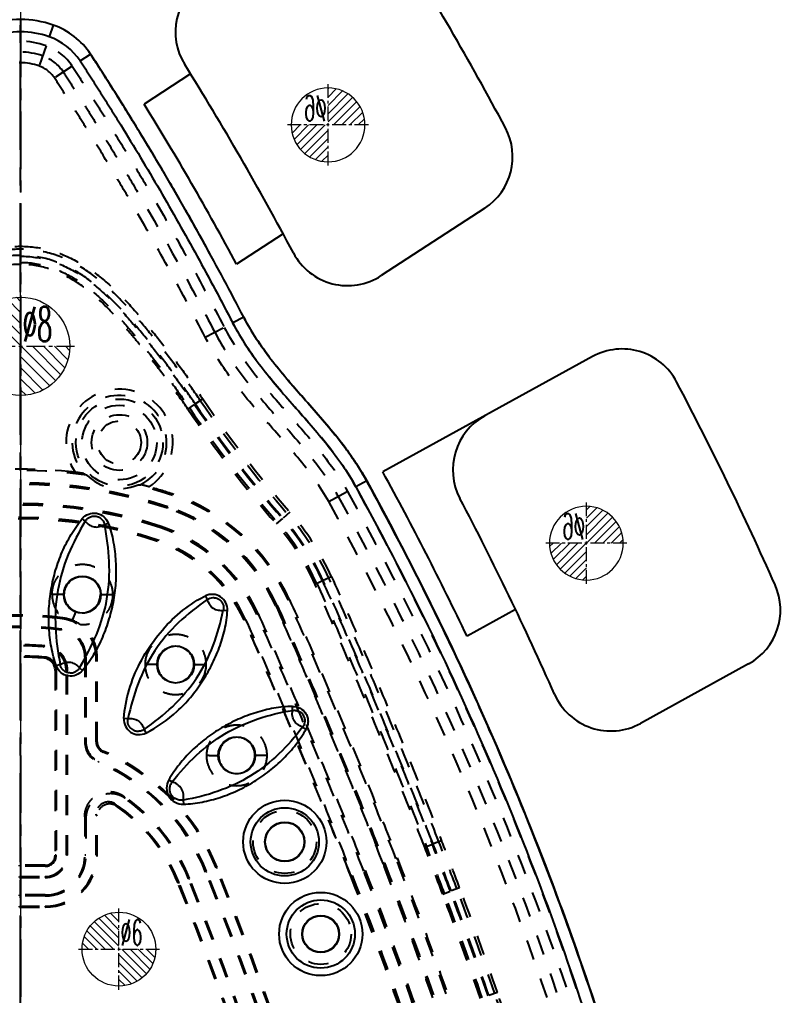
# Model space of a CAD drawing. Header units: millimetres. Extents: x 629 to 2024, y -4394 to 1386.
# Drawn here: x 1209.7 to 1271.6, y -380 to -300.7 of the extents above; entities that cross this region are included whole.
import ezdxf

# ---------------------------------------------------------------- set-up
doc = ezdxf.new("R2010")
doc.units = ezdxf.units.MM
doc.header["$LTSCALE"] = 16.335
doc.linetypes.add('CENTER', pattern=[0.6, 0.375, -0.075, 0.075, -0.075])
doc.linetypes.add('HIDDEN', pattern=[0.2, 0.1, -0.1])
doc.layers.get('0').update_dxf_attribs({"linetype": 'CONTINUOUS'})
doc.layers.add('DEFAULT_2', color=8, linetype='HIDDEN')
doc.layers.add('epin', color=13, linetype='CONTINUOUS', lineweight=9)
doc.layers.add('moldbase', color=7, linetype='CONTINUOUS', lineweight=20)
doc.styles.add('TXT05', font='txt.shx', dxfattribs={"width": 0.5, "bigfont": 'gbcbig.shx'})

# ---------------------------------------------------------------- blocks, each defined once
blk = doc.blocks.new('epin_ejp_6')
at = {"layer": 'epin'}
h = blk.add_hatch(dxfattribs=at)
h.set_pattern_fill('_ANSI31', color=123, scale=0.15, angle=90, style=0)
h.set_pattern_definition([(135, (735.3002, 266.8078), (-0.3367596, -0.3367596), [])])
h.paths.add_polyline_path([(0, 3, 0.414214), (-3, 0), (0, 0)])
h.paths.add_polyline_path([(3, 0), (0, 0), (0, -3, 0.414214)])
at = {"layer": 'epin', "color": 1, "linetype": 'CENTER', "ltscale": 0.186593}
for p, q in [((0, -3.3), (0, 3.3)), ((-3.3, 0), (3.3, 0))]:
    blk.add_line(p, q, dxfattribs=at)
at = {"layer": 'epin'}
blk.add_circle((0, 0), 3, dxfattribs=at)
at = {"layer": 'epin', "color": 6, "style": 'TXT05', "width": 0.5}
blk.add_text('%%c6', height=2.1, dxfattribs=at).set_placement((0.12, 0.3))
blk = doc.blocks.new('epin_ejp_8')
at = {"layer": 'epin'}
h = blk.add_hatch(dxfattribs=at)
h.set_pattern_fill('_ANSI31', color=123, scale=0.2, angle=90, style=0)
h.set_pattern_definition([(135, (-705.7219, 490.0809), (-0.4490128, -0.4490128), [])])
h.paths.add_polyline_path([(0, 4, 0.414214), (-4, 0), (0, 0)])
h.paths.add_polyline_path([(4, 0), (0, 0), (0, -4, 0.414214)])
at = {"layer": 'epin', "color": 1, "linetype": 'CENTER', "ltscale": 0.248791}
for p, q in [((0, -4.4), (0, 4.4)), ((-4.4, 0), (4.4, 0))]:
    blk.add_line(p, q, dxfattribs=at)
at = {"layer": 'epin'}
blk.add_circle((0, 0), 4, dxfattribs=at)
at = {"layer": 'epin', "color": 6, "style": 'TXT05', "width": 0.5}
blk.add_text('%%c8', height=2.8, dxfattribs=at).set_placement((0.16, 0.4))
blk = doc.blocks.new('2')
at = {"layer": 'epin', "xscale": -1}
for p in [(1234.806, -309.225), (1255.806, -343.225)]:
    blk.add_blockref('epin_ejp_6', p, dxfattribs=at)
at = {"layer": 'epin'}
for name, p in [('epin_ejp_8', (1209.806, -327.225)), ('epin_ejp_6', (1217.806, -376.225))]:
    blk.add_blockref(name, p, dxfattribs=at)

msp = doc.modelspace()

# ---------------------------------------------------------------- linework, layer by layer
at = {"color": 1, "linetype": 'CENTER', "ltscale": 1.181757}
msp.add_line((1209.806, -589.225), (1209.806, -269.225), dxfattribs=at)
at = {"color": 1, "linetype": 'CENTER', "ltscale": 0.762963}
msp.add_line((1209.806, -300.66), (1209.806, -527.79), dxfattribs=at)
at = {"color": 7, "linetype": 'Continuous'}
for p, q in [((1212.467, -301.113), (1212.135, -302.061)), ((1214.656, -304.021), (1215.493, -303.464)), ((1223.363, -316.392), (1223.272, -316.233)), ((1227.952, -324.865), (1227.059, -325.327)), ((1237.946, -338.159), (1237.065, -338.642)), ((1238.05, -338.349), (1237.946, -338.159)), ((1216.632, -341.717), (1216.938, -341.604)), ((1213.361, -347.405), (1213.324, -347.405)), ((1216.302, -347.405), (1216.339, -347.405)), ((1226.293, -348.68), (1226.621, -348.698)), ((1213.031, -353.094), (1212.725, -353.207)), ((1214.592, -353.367), (1214.842, -353.577)), ((1220.943, -353.087), (1220.909, -353.087)), ((1223.89, -353.087), (1223.924, -353.087)), ((1231.916, -356.826), (1231.913, -356.493)), ((1218.54, -357.494), (1218.211, -357.477)), ((1219.852, -358.367), (1219.995, -358.663)), ((1232.729, -358.175), (1233.022, -358.333)), ((1225.908, -360.477), (1225.878, -360.477)), ((1228.864, -360.477), (1228.893, -360.477)), ((1221.854, -362.462), (1222.146, -362.628)), ((1223.039, -364.107), (1223.049, -364.443))]:
    msp.add_line(p, q, dxfattribs=at)
for p, q in [((1223.633, -305.088), (1219.862, -307.546)), ((1247.543, -315.999), (1239.132, -321.48)), ((1231.158, -318.088), (1227.375, -320.554)), ((1256.306, -328.059), (1239.261, -337.436)), ((1250.053, -348.619), (1246.103, -350.792)), ((1268.995, -353.036), (1260.201, -357.874))]:
    msp.add_line(p, q)
for centre, radius in [((1214.831, -347.405), 1.508), ((1222.416, -353.087), 1.508), ((1227.386, -360.477), 1.508), ((1231.287, -367.507), 3.383), ((1231.287, -367.507), 2.773), ((1231.287, -367.507), 1.608), ((1231.287, -367.507), 1.581), ((1234.213, -374.996), 3.383), ((1234.213, -374.996), 2.773), ((1234.213, -374.996), 1.508), ((1234.213, -374.996), 1.482)]:
    msp.add_circle(centre, radius, dxfattribs=at)
for centre, radius, start, end in [((1009.37, -437.789), 272.028, 28.15002, 32.01832), ((1227.398, -301.674), 5, 123.09122, 211.97657), ((1009.37, -437.789), 252.028, 27.95727, 31.97657), ((1009.37, -437.789), 247.528, 28.26982, 31.74747), ((1244.813, -311.81), 5, 303.09122, 28.15002), ((1236.402, -317.291), 5, 207.95727, 303.09122), ((1258.716, -332.44), 5, 27.77039, 118.81505), ((1016.058, -460.219), 279.245, 24.0042, 27.77039), ((1249.953, -337.261), 5, 118.81505, 207.73085), ((1016.058, -460.219), 254.745, 25.43939, 28.81505), ((1016.058, -460.219), 259.245, 23.82169, 27.73085), ((1266.585, -348.655), 5, 298.81505, 24.0042), ((1257.791, -353.493), 5, 203.82169, 298.81505)]:
    msp.add_arc(centre, radius, start, end)
for centre, radius, start, end in [((1209.806, -308.7), 8.04, 70.67469, 109.32531), ((1210.472, -306.803), 6.03, 33.61982, 70.67469), ((1209.806, -308.7), 7.035, 70.67469, 109.32531), ((1210.472, -306.803), 5.025, 33.61982, 70.67469), ((1171.898, -332.437), 52.344, 33.15708, 33.60726), ((990.412, -449.488), 268.302, 31.55428, 31.80085), ((992.218, -448.388), 266.187, 31.55607, 31.8046), ((1005.276, -440.407), 250.883, 30.47214, 31.56348), ((1005.543, -440.248), 250.572, 30.47178, 31.56448), ((1007.379, -439.162), 248.439, 30.47158, 31.27897), ((1015.822, -434.176), 238.634, 29.61985, 30.46787), ((1015.7, -434.25), 238.777, 29.61453, 30.46727), ((1015.761, -434.208), 238.703, 29.61297, 30.46598), ((1016.57, -433.748), 237.772, 28.92449, 29.61286), ((1015.75, -434.213), 238.714, 28.92705, 29.61269), ((1015.901, -434.13), 238.543, 28.9286, 29.5755), ((1006.851, -439.113), 248.874, 27.32651, 28.92489), ((1002.526, -441.426), 253.778, 27.34207, 28.90822), ((1006.755, -439.166), 248.983, 27.32712, 28.92344), ((1009.325, -463.583), 260.766, 24.93142, 28.70222), ((1014.68, -461.046), 254.84, 23.76254, 24.92152), ((1018.016, -459.583), 251.198, 21.04116, 23.76382), ((1022.866, -457.729), 246.005, 17.16485, 21.0437)]:
    msp.add_arc(centre, radius, start, end, dxfattribs=at)
for points in [[(1215.493, -303.464), (1215.569, -303.579), (1215.644, -303.693), (1215.719, -303.808)], [(1227.952, -324.865), (1228.568, -326.054), (1230.084, -328.306), (1232.794, -331.42), (1235.584, -334.558), (1237.253, -336.894), (1237.946, -338.159)], [(1237.946, -338.159), (1242.06, -345.66), (1249.564, -361.066), (1255.463, -377.16), (1257.98, -385.339)]]:
    msp.add_open_spline(points, degree=3, dxfattribs=at)
for points, knots in [([(1218.437, -308.101), (1217.708, -306.924), (1216.739, -305.389), (1215.721, -303.807), (1215.493, -303.464)], [0, 0, 0, 0, 0.780241, 1, 1, 1, 1]), ([(1219.708, -310.171), (1219.409, -309.68), (1218.571, -308.31), (1217.447, -306.51), (1216.413, -304.884), (1215.929, -304.129), (1215.719, -303.808)], [0, 0, 0, 0, 0.229522, 0.641864, 0.848034, 1, 1, 1, 1]), ([(1214.656, -304.021), (1214.94, -304.448), (1215.494, -305.312), (1216.321, -306.612), (1217.141, -307.917), (1218.225, -309.664), (1219.561, -311.859), (1221.654, -315.398), (1224.184, -319.871), (1226.114, -323.501), (1227.059, -325.327)], [0, 0, 0, 0, 0.062347, 0.124872, 0.187394, 0.249907, 0.37493, 0.499944, 0.749959, 1, 1, 1, 1]), ([(1227.059, -325.327), (1227.707, -326.578), (1229.286, -328.921), (1232.039, -332.083), (1234.796, -335.185), (1236.406, -337.441), (1237.065, -338.642)], [0, 0, 0, 0, 0.253413, 0.504665, 0.753653, 1, 1, 1, 1]), ([(1237.931, -338.13), (1237.24, -336.877), (1235.58, -334.55), (1233.34, -332.034), (1232.051, -330.564), (1231.681, -330.131)], [0, 0, 0, 0, 0.412557, 0.828298, 1, 1, 1, 1]), ([(1237.065, -338.642), (1241.162, -346.113), (1248.637, -361.46), (1254.513, -377.492), (1257.019, -385.634)], [0, 0, 0, 0, 0.500022, 1, 1, 1, 1]), ([(1214.82, -341.233), (1214.959, -341.069), (1215.326, -340.808), (1216, -340.731), (1216.606, -341.032), (1216.865, -341.402), (1216.938, -341.604)], [0, 0, 0, 0, 0.250048, 0.500065, 0.750036, 1, 1, 1, 1]), ([(1215.071, -341.443), (1215.114, -341.369), (1215.223, -341.233), (1215.407, -341.117), (1215.565, -341.052), (1215.67, -341.026), (1215.756, -341.018), (1215.82, -341.019), (1215.884, -341.024), (1215.927, -341.024), (1215.948, -341.028)], [0, 0, 0, 0, 0.249503, 0.49924, 0.624503, 0.749991, 0.812551, 0.874937, 0.937505, 1, 1, 1, 1]), ([(1215.948, -341.028), (1215.969, -341.032), (1216.009, -341.047), (1216.071, -341.063), (1216.132, -341.084), (1216.21, -341.121), (1216.3, -341.181), (1216.427, -341.296), (1216.56, -341.467), (1216.616, -341.633), (1216.632, -341.717)], [0, 0, 0, 0, 0.062494, 0.125062, 0.187456, 0.250013, 0.375493, 0.500758, 0.750492, 1, 1, 1, 1]), ([(1212.725, -353.207), (1212.55, -352.711), (1212.281, -351.687), (1212.089, -350.115), (1212.089, -348.531), (1212.274, -346.958), (1212.634, -345.417), (1213.165, -343.924), (1213.892, -342.515), (1214.495, -341.647), (1214.82, -341.233)], [0, 0, 0, 0, 0.124935, 0.25003, 0.374997, 0.499947, 0.624973, 0.749979, 0.874998, 1, 1, 1, 1]), ([(1215.071, -341.443), (1214.558, -342.314), (1213.597, -344.103), (1212.719, -347.035), (1212.548, -350.091), (1212.842, -352.101), (1213.031, -353.094)], [0, 0, 0, 0, 0.249939, 0.499998, 0.750055, 1, 1, 1, 1]), ([(1214.592, -353.367), (1215.107, -352.497), (1216.067, -350.707), (1216.944, -347.775), (1217.115, -344.719), (1216.821, -342.71), (1216.632, -341.717)], [0, 0, 0, 0, 0.249942, 0.5, 0.750057, 1, 1, 1, 1]), ([(1214.82, -341.233), (1214.842, -341.251), (1214.926, -341.32), (1215.009, -341.391), (1215.071, -341.443)], [0, 0, 0, 0, 0.254328, 1, 1, 1, 1]), ([(1216.938, -341.604), (1217.12, -342.098), (1217.321, -342.867), (1217.477, -343.91), (1217.572, -344.96), (1217.573, -346.28), (1217.391, -347.853), (1217.028, -349.395), (1216.578, -350.636), (1216.132, -351.592), (1215.631, -352.519), (1215.181, -353.175), (1214.842, -353.577)], [0, 0, 0, 0, 0.124892, 0.187534, 0.250099, 0.375016, 0.499998, 0.624978, 0.749896, 0.812463, 0.875108, 1, 1, 1, 1]), ([(1215.071, -341.443), (1215.164, -341.551), (1215.323, -341.703), (1215.579, -341.844), (1215.864, -341.927), (1216.239, -341.907), (1216.508, -341.787), (1216.632, -341.717)], [0, 0, 0, 0, 0.246065, 0.372484, 0.500618, 0.75394, 1, 1, 1, 1]), ([(1213.361, -347.406), (1213.361, -347.214), (1213.436, -346.825), (1213.765, -346.335), (1214.253, -346.002), (1214.833, -345.886), (1215.413, -346.001), (1215.902, -346.332), (1216.228, -346.824), (1216.302, -347.213), (1216.302, -347.405)], [0, 0, 0, 0, 0.12498, 0.249997, 0.374939, 0.499935, 0.62492, 0.749903, 0.874916, 1, 1, 1, 1]), ([(1214.294, -348.785), (1214.157, -348.732), (1213.898, -348.581), (1213.596, -348.252), (1213.404, -347.848), (1213.36, -347.552), (1213.361, -347.405)], [0, 0, 0, 0, 0.249965, 0.499982, 0.750022, 1, 1, 1, 1]), ([(1214.294, -348.785), (1214.514, -348.872), (1215.005, -348.937), (1215.694, -348.674), (1216.184, -348.123), (1216.302, -347.642), (1216.302, -347.405)], [0, 0, 0, 0, 0.249933, 0.499773, 0.749818, 1, 1, 1, 1]), ([(1226.621, -348.698), (1226.632, -348.484), (1226.543, -348.046), (1226.11, -347.532), (1225.469, -347.331), (1225.03, -347.418), (1224.838, -347.511)], [0, 0, 0, 0, 0.250143, 0.500064, 0.749952, 1, 1, 1, 1]), ([(1224.981, -347.807), (1224.17, -348.384), (1222.587, -349.607), (1220.63, -351.899), (1219.273, -354.591), (1218.755, -356.522), (1218.54, -357.494)], [0, 0, 0, 0, 0.249938, 0.499998, 0.750056, 1, 1, 1, 1]), ([(1222.363, -349.228), (1222.92, -348.72), (1223.725, -348.099), (1224.611, -347.621), (1224.838, -347.511)], [0, 0, 0, 0, 0.749718, 1, 1, 1, 1]), ([(1224.838, -347.511), (1224.85, -347.536), (1224.898, -347.635), (1224.946, -347.733), (1224.981, -347.807)], [0, 0, 0, 0, 0.2544, 1, 1, 1, 1]), ([(1224.981, -347.807), (1225.05, -347.759), (1225.204, -347.68), (1225.416, -347.647), (1225.586, -347.653), (1225.691, -347.672), (1225.772, -347.698), (1225.829, -347.726), (1225.885, -347.757), (1225.924, -347.774), (1225.942, -347.784)], [0, 0, 0, 0, 0.249551, 0.499175, 0.624503, 0.750033, 0.812573, 0.87497, 0.937517, 1, 1, 1, 1]), ([(1224.981, -347.807), (1225.022, -347.943), (1225.107, -348.144), (1225.283, -348.375), (1225.51, -348.564), (1225.859, -348.697), (1226.152, -348.695), (1226.293, -348.68)], [0, 0, 0, 0, 0.245992, 0.372431, 0.500614, 0.754014, 1, 1, 1, 1]), ([(1225.942, -347.784), (1225.961, -347.794), (1225.994, -347.822), (1226.057, -347.879), (1226.134, -347.954), (1226.201, -348.063), (1226.254, -348.179), (1226.298, -348.299), (1226.317, -348.426), (1226.313, -348.554), (1226.301, -348.639), (1226.293, -348.68)], [0, 0, 0, 0, 0.062547, 0.125118, 0.250048, 0.375001, 0.499996, 0.625204, 0.749867, 0.875104, 1, 1, 1, 1]), ([(1219.852, -358.367), (1220.664, -357.791), (1222.245, -356.567), (1224.203, -354.275), (1225.56, -351.584), (1226.078, -349.652), (1226.293, -348.68)], [0, 0, 0, 0, 0.24994, 0.499998, 0.750058, 1, 1, 1, 1]), ([(1219.995, -358.663), (1220.917, -358.19), (1222.211, -357.282), (1223.647, -355.779), (1224.578, -354.524), (1225.358, -353.173), (1225.989, -351.744), (1226.444, -350.25), (1226.598, -349.216), (1226.621, -348.698)], [0, 0, 0, 0, 0.249618, 0.374694, 0.499739, 0.624811, 0.749834, 0.87501, 1, 1, 1, 1]), ([(1218.211, -357.477), (1218.253, -356.692), (1218.565, -355.133), (1219.452, -352.935), (1220.731, -350.94), (1221.778, -349.753), (1222.363, -349.228)], [0, 0, 0, 0, 0.249972, 0.500016, 0.750018, 1, 1, 1, 1]), ([(1223.89, -353.087), (1223.891, -352.895), (1223.818, -352.507), (1223.492, -352.014), (1223.001, -351.684), (1222.421, -351.571), (1221.842, -351.688), (1221.433, -351.964), (1221.187, -352.263), (1221.004, -352.603), (1220.944, -352.895), (1220.943, -353.087)], [0, 0, 0, 0, 0.12492, 0.249817, 0.3747, 0.499638, 0.624554, 0.749488, 0.812231, 0.875017, 1, 1, 1, 1]), ([(1213.031, -353.094), (1213.166, -353.018), (1213.437, -352.901), (1213.873, -352.881), (1214.276, -353.048), (1214.491, -353.25), (1214.592, -353.367)], [0, 0, 0, 0, 0.267416, 0.499999, 0.732584, 1, 1, 1, 1]), ([(1214.842, -353.577), (1214.702, -353.741), (1214.337, -354.004), (1213.663, -354.078), (1213.057, -353.78), (1212.8, -353.409), (1212.725, -353.207)], [0, 0, 0, 0, 0.250085, 0.500065, 0.75001, 1, 1, 1, 1]), ([(1214.592, -353.367), (1214.575, -353.406), (1214.529, -353.48), (1214.406, -353.601), (1214.256, -353.688), (1214.105, -353.766), (1213.978, -353.806), (1213.871, -353.784), (1213.787, -353.773), (1213.722, -353.768), (1213.66, -353.75), (1213.598, -353.733), (1213.535, -353.719), (1213.474, -353.696), (1213.42, -353.661), (1213.368, -353.623), (1213.314, -353.588), (1213.262, -353.549), (1213.222, -353.498), (1213.184, -353.446), (1213.147, -353.393), (1213.108, -353.317), (1213.067, -353.218), (1213.042, -353.135), (1213.031, -353.094)], [0, 0, 0, 0, 0.062362, 0.124873, 0.249814, 0.312325, 0.374599, 0.437056, 0.468335, 0.499624, 0.530886, 0.562172, 0.593458, 0.62471, 0.656006, 0.687264, 0.718612, 0.749885, 0.781096, 0.812493, 0.843722, 0.874948, 0.93749, 1, 1, 1, 1]), ([(1220.943, -353.087), (1220.941, -353.279), (1221.015, -353.668), (1221.34, -354.16), (1221.831, -354.49), (1222.411, -354.604), (1222.99, -354.486), (1223.4, -354.211), (1223.645, -353.912), (1223.829, -353.571), (1223.889, -353.279), (1223.89, -353.087)], [0, 0, 0, 0, 0.124918, 0.249815, 0.374698, 0.499637, 0.624553, 0.749488, 0.81223, 0.875017, 1, 1, 1, 1]), ([(1231.913, -356.493), (1231.407, -356.494), (1230.645, -356.577), (1229.654, -356.793), (1228.677, -357.066), (1227.489, -357.515), (1226.138, -358.218), (1224.874, -359.069), (1223.715, -360.059), (1222.693, -361.191), (1222.116, -362.028), (1221.854, -362.462)], [0, 0, 0, 0, 0.124888, 0.187536, 0.250094, 0.375001, 0.499959, 0.625002, 0.749994, 0.87502, 1, 1, 1, 1]), ([(1222.146, -362.628), (1222.726, -361.848), (1224.044, -360.407), (1226.366, -358.607), (1229.059, -357.435), (1230.955, -356.965), (1231.916, -356.826)], [0, 0, 0, 0, 0.249943, 0.5, 0.750067, 1, 1, 1, 1]), ([(1232.729, -358.175), (1232.585, -358.122), (1232.323, -357.994), (1232.025, -357.68), (1231.886, -357.27), (1231.895, -356.978), (1231.916, -356.826)], [0, 0, 0, 0, 0.266985, 0.500001, 0.733016, 1, 1, 1, 1]), ([(1231.913, -356.493), (1232.127, -356.488), (1232.563, -356.602), (1232.977, -356.982), (1233.145, -357.384), (1233.191, -357.708), (1233.151, -358.034), (1233.071, -358.237), (1233.022, -358.333)], [0, 0, 0, 0, 0.248978, 0.497917, 0.623412, 0.74905, 0.87448, 1, 1, 1, 1]), ([(1231.916, -356.826), (1231.958, -356.818), (1232.043, -356.808), (1232.171, -356.814), (1232.297, -356.842), (1232.414, -356.894), (1232.51, -356.94), (1232.588, -356.974), (1232.645, -357.004), (1232.693, -357.048), (1232.726, -357.103), (1232.752, -357.161), (1232.789, -357.239), (1232.843, -357.33), (1232.894, -357.448), (1232.918, -357.576), (1232.908, -357.704), (1232.892, -357.831), (1232.851, -357.997), (1232.783, -358.109), (1232.729, -358.175)], [0, 0, 0, 0, 0.062496, 0.125043, 0.187541, 0.250043, 0.312534, 0.343724, 0.375089, 0.40622, 0.437614, 0.468834, 0.500059, 0.562611, 0.625114, 0.68757, 0.750096, 0.81263, 0.875187, 1, 1, 1, 1]), ([(1218.211, -357.477), (1218.2, -357.69), (1218.289, -358.129), (1218.722, -358.643), (1219.364, -358.843), (1219.803, -358.756), (1219.995, -358.663)], [0, 0, 0, 0, 0.250148, 0.500068, 0.749968, 1, 1, 1, 1]), ([(1219.852, -358.367), (1219.822, -358.396), (1219.751, -358.445), (1219.63, -358.488), (1219.504, -358.51), (1219.377, -358.525), (1219.25, -358.532), (1219.123, -358.508), (1219.028, -358.458), (1218.956, -358.412), (1218.907, -358.372), (1218.855, -358.335), (1218.799, -358.304), (1218.749, -358.264), (1218.708, -358.214), (1218.674, -358.161), (1218.638, -358.108), (1218.6, -358.056), (1218.572, -357.999), (1218.555, -357.937), (1218.54, -357.875), (1218.529, -357.812), (1218.524, -357.727), (1218.526, -357.621), (1218.534, -357.536), (1218.54, -357.494)], [0, 0, 0, 0, 0.062305, 0.124813, 0.187353, 0.24988, 0.312354, 0.374744, 0.437217, 0.468481, 0.499747, 0.531007, 0.562268, 0.593521, 0.6248, 0.65607, 0.687348, 0.718718, 0.749824, 0.781212, 0.812567, 0.843747, 0.874983, 0.937499, 1, 1, 1, 1]), ([(1218.54, -357.494), (1218.681, -357.48), (1218.899, -357.48), (1219.18, -357.554), (1219.443, -357.69), (1219.7, -357.961), (1219.811, -358.231), (1219.852, -358.367)], [0, 0, 0, 0, 0.245986, 0.372428, 0.500613, 0.754012, 1, 1, 1, 1]), ([(1232.729, -358.175), (1232.158, -358.96), (1230.858, -360.418), (1228.564, -362.252), (1225.89, -363.468), (1223.999, -363.959), (1223.039, -364.107)], [0, 0, 0, 0, 0.249933, 0.5, 0.750055, 1, 1, 1, 1]), ([(1223.049, -364.443), (1223.556, -364.428), (1224.567, -364.304), (1226.04, -363.914), (1227.459, -363.357), (1228.802, -362.637), (1230.053, -361.769), (1231.195, -360.758), (1232.212, -359.624), (1232.782, -358.779), (1233.022, -358.333)], [0, 0, 0, 0, 0.124917, 0.250077, 0.375018, 0.500004, 0.624988, 0.749924, 0.875093, 1, 1, 1, 1]), ([(1228.864, -360.477), (1228.866, -360.285), (1228.791, -359.897), (1228.463, -359.406), (1227.971, -359.079), (1227.391, -358.966), (1226.812, -359.082), (1226.401, -359.356), (1226.154, -359.654), (1225.969, -359.993), (1225.909, -360.285), (1225.908, -360.477)], [0, 0, 0, 0, 0.124912, 0.24979, 0.374693, 0.499628, 0.624565, 0.74952, 0.812272, 0.875043, 1, 1, 1, 1]), ([(1225.908, -360.477), (1225.906, -360.669), (1225.981, -361.058), (1226.309, -361.549), (1226.801, -361.876), (1227.381, -361.989), (1227.96, -361.873), (1228.37, -361.599), (1228.617, -361.301), (1228.803, -360.961), (1228.863, -360.669), (1228.864, -360.477)], [0, 0, 0, 0, 0.124895, 0.249769, 0.374657, 0.499589, 0.624526, 0.749473, 0.812231, 0.875021, 1, 1, 1, 1]), ([(1221.854, -362.462), (1221.74, -362.665), (1221.616, -363.137), (1221.799, -363.846), (1222.341, -364.34), (1222.817, -364.45), (1223.049, -364.443)], [0, 0, 0, 0, 0.24994, 0.499915, 0.749846, 1, 1, 1, 1]), ([(1222.068, -363.684), (1222.053, -363.666), (1222.035, -363.621), (1222.008, -363.557), (1221.982, -363.492), (1221.954, -363.402), (1221.943, -363.284), (1221.945, -363.144), (1221.957, -363.027), (1221.978, -362.935), (1222.012, -362.847), (1222.066, -362.743), (1222.118, -362.665), (1222.146, -362.628)], [0, 0, 0, 0, 0.062536, 0.125081, 0.18751, 0.250013, 0.374962, 0.499884, 0.625079, 0.687479, 0.749914, 0.87514, 1, 1, 1, 1]), ([(1223.039, -364.107), (1223.061, -363.954), (1223.07, -363.715), (1223.003, -363.404), (1222.866, -363.111), (1222.582, -362.816), (1222.293, -362.68), (1222.146, -362.628)], [0, 0, 0, 0, 0.245826, 0.372315, 0.500612, 0.754168, 1, 1, 1, 1]), ([(1223.039, -364.107), (1222.993, -364.116), (1222.9, -364.126), (1222.759, -364.125), (1222.62, -364.098), (1222.489, -364.045), (1222.363, -363.982), (1222.265, -363.916), (1222.198, -363.85), (1222.152, -363.797), (1222.108, -363.742), (1222.078, -363.705), (1222.068, -363.684)], [0, 0, 0, 0, 0.124911, 0.250137, 0.374824, 0.500001, 0.624965, 0.749911, 0.812441, 0.874921, 0.937465, 1, 1, 1, 1])]:
    msp.add_open_spline(points, degree=3, knots=knots, dxfattribs=at)
at = {"layer": 'DEFAULT_2', "color": 8, "linetype": 'HIDDEN'}
for p, q in [((1211.879, -302.789), (1211.303, -304.432)), ((1214.013, -304.448), (1212.564, -305.412)), ((1209.805, -319.333), (1209.807, -319.095)), ((1209.806, -320.406), (1209.807, -320.564)), ((1224.828, -326.482), (1226.374, -325.682)), ((1224.005, -331.913), (1224.617, -331.497)), ((1223.402, -332.323), (1223.949, -331.951)), ((1237.946, -338.159), (1237.931, -338.13)), ((1222.103, -339.32), (1222.136, -339.22)), ((1234.862, -339.85), (1236.389, -339.013)), ((1221.745, -340.39), (1221.784, -340.273)), ((1231.704, -340.702), (1231.145, -341.187)), ((1221.248, -341.872), (1221.209, -341.989)), ((1231.094, -341.232), (1230.595, -341.665)), ((1220.89, -342.942), (1220.851, -343.058)), ((1234.352, -346.3), (1233.751, -346.574)), ((1235.088, -345.965), (1234.415, -346.272)), ((1213.324, -347.405), (1212.373, -347.403)), ((1216.339, -347.405), (1217.289, -347.408)), ((1231.674, -347.821), (1231.578, -347.865)), ((1214.294, -348.785), (1214.015, -349.492)), ((1229.128, -348.978), (1229.016, -349.029)), ((1230.663, -348.28), (1230.551, -348.331)), ((1228.101, -349.444), (1227.989, -349.495)), ((1213.113, -350.203), (1213.102, -350.29)), ((1211.697, -352.568), (1211.788, -352.487)), ((1215.032, -352.483), (1215.12, -352.483)), ((1215.032, -352.483), (1215.032, -359.383)), ((1215.12, -352.483), (1215.12, -359.383)), ((1215.95, -352.483), (1216.037, -352.483)), ((1215.95, -359.383), (1215.95, -352.483)), ((1216.037, -359.383), (1216.037, -352.483)), ((1212.708, -353.488), (1212.62, -353.569)), ((1212.62, -353.569), (1212.62, -368.599)), ((1212.708, -353.488), (1212.708, -368.599)), ((1213.625, -353.568), (1213.538, -353.649)), ((1213.538, -368.599), (1213.538, -353.65)), ((1213.625, -368.599), (1213.625, -353.568)), ((1215.12, -359.383), (1215.032, -359.383)), ((1216.037, -359.383), (1215.95, -359.383)), ((1216.491, -360.203), (1216.526, -360.122)), ((1216.165, -360.966), (1216.131, -361.046)), ((1215.12, -365.597), (1215.032, -365.429)), ((1215.032, -365.429), (1215.032, -368.599)), ((1215.12, -365.598), (1215.12, -368.599)), ((1216.037, -365.43), (1215.95, -365.264)), ((1215.95, -368.599), (1215.95, -365.265)), ((1216.037, -368.599), (1216.037, -365.43)), ((1242.668, -367.944), (1243.284, -367.704)), ((1244.038, -367.411), (1243.348, -367.679)), ((1212.708, -368.599), (1212.62, -368.599)), ((1213.625, -368.599), (1213.538, -368.599)), ((1215.12, -368.599), (1215.032, -368.599)), ((1216.037, -368.599), (1215.95, -368.599)), ((1240.327, -368.855), (1240.425, -368.816)), ((1211.816, -369.403), (1209.724, -369.403)), ((1209.724, -369.491), (1209.724, -369.403)), ((1211.817, -369.491), (1209.724, -369.491)), ((1211.816, -369.403), (1211.816, -369.491)), ((1225.703, -369.614), (1225.784, -369.582)), ((1239.39, -369.219), (1239.276, -369.264)), ((1209.724, -370.321), (1211.817, -370.321)), ((1209.724, -370.408), (1209.724, -370.321)), ((1209.724, -370.408), (1211.816, -370.408)), ((1211.816, -370.321), (1211.816, -370.408)), ((1224.934, -369.925), (1224.853, -369.958)), ((1236.768, -370.239), (1236.653, -370.284)), ((1237.819, -369.831), (1237.704, -369.875)), ((1222.698, -370.829), (1222.616, -370.862)), ((1223.467, -370.518), (1223.548, -370.485)), ((1245.503, -371.233), (1244.81, -371.494)), ((1211.816, -371.815), (1209.724, -371.815)), ((1209.724, -371.903), (1209.724, -371.815)), ((1211.817, -371.903), (1209.724, -371.903)), ((1211.816, -371.815), (1211.816, -371.903)), ((1244.128, -371.752), (1244.746, -371.519)), ((1209.724, -372.733), (1211.817, -372.733)), ((1209.724, -372.82), (1209.724, -372.733)), ((1209.724, -372.82), (1211.816, -372.82)), ((1211.816, -372.733), (1211.816, -372.82)), ((1248.58, -379.752), (1247.881, -379.993))]:
    msp.add_line(p, q, dxfattribs=at)
for centre, radius in [((1217.846, -335.046), 3.534), ((1217.846, -335.046), 3.032), ((1217.846, -335.046), 2.261), ((1217.846, -335.046), 1.759), ((1231.287, -367.507), 2.569), ((1234.213, -374.996), 2.469)]:
    msp.add_circle(centre, radius, dxfattribs=at)
for centre, radius, start, end in [((1209.806, -308.7), 6.263, 70.67469, 109.32531), ((1210.472, -306.803), 4.253, 33.61876, 70.67469), ((1209.806, -308.7), 5.393, 70.67469, 109.32531), ((1210.472, -306.803), 3.383, 33.62021, 70.67469), ((1209.806, -308.7), 4.522, 70.67469, 109.32531), ((1210.472, -306.803), 2.513, 33.61982, 70.67469), ((1217.846, -335.046), 4.336, 303.88424, 213.92416), ((1217.846, -335.046), 3.834, 296.59623, 221.21217), ((1306.256, -275.976), 98.729, 214.21863, 220.96447), ((1306.256, -275.976), 100.198, 214.21863, 220.96447), ((1306.256, -275.976), 100.04, 214.21863, 220.96447), ((1306.256, -275.976), 99.538, 214.21863, 220.96447), ((1306.256, -275.976), 99.469, 214.21863, 220.96447), ((1306.256, -275.976), 98.968, 214.21863, 220.96447), ((1209.806, -376.042), 38.726, 81.99901, 98.00099), ((1209.806, -376.042), 38.831, 83.43146, 96.56854), ((1219.193, -329.686), 8.949, 241.78636, 243.47671), ((1217.846, -335.046), 3.746, 224.97397, 292.83443), ((1209.806, -376.042), 37.721, 71.48706, 108.51331), ((1209.806, -376.042), 37.598, 71.48706, 108.51331), ((1218.634, -329.676), 8.847, 274.31883, 276.02862), ((1209.806, -376.042), 38.726, 71.48706, 75.80939), ((1209.806, -376.042), 38.831, 71.48706, 74.37694), ((1217.029, -354.473), 15.979, 24.42709, 71.48706), ((1217.029, -354.473), 16.085, 24.42709, 71.48706), ((1209.806, -376.042), 36.035, 71.48706, 108.51331), ((1209.806, -376.042), 35.912, 71.48706, 108.51331), ((1217.029, -354.473), 14.975, 24.42709, 71.48706), ((1217.029, -354.473), 14.852, 24.42709, 71.48706), ((1215.189, -355.04), 21.632, 24.51686, 40.96447), ((1215.189, -355.04), 21.871, 24.51686, 40.96447), ((1209.806, -376.042), 34.907, 71.48706, 108.51331), ((1209.806, -376.042), 34.784, 71.48706, 108.51331), ((1217.029, -354.473), 13.288, 24.42709, 71.48706), ((1215.189, -355.04), 20.401, 24.51686, 40.96447), ((1215.189, -355.04), 20.56, 24.51686, 40.96447), ((1215.189, -355.04), 21.062, 24.51686, 40.96447), ((1215.189, -355.04), 21.131, 24.51686, 40.96447), ((1217.029, -354.473), 13.165, 24.42709, 71.48706), ((1217.029, -354.473), 12.038, 24.42709, 71.48706), ((1217.029, -354.473), 12.161, 24.42709, 71.48706), ((1214.845, -347.409), 2.472, 179.85596, 229.73718), ((1209.806, -376.042), 26.967, 82.6692, 97.33067), ((1209.806, -376.042), 26.88, 82.70716, 97.29284), ((1212.821, -352.483), 3.128, 0, 82.70716), ((1212.868, -352.365), 3.093, 53.75194, 82.95175), ((1209.806, -376.042), 26.05, 82.70716, 97.29284), ((1209.806, -376.042), 25.962, 82.70716, 97.29284), ((1212.821, -352.483), 2.211, 360, 82.70716), ((1212.821, -352.483), 2.299, 0, 82.70716), ((1212.821, -352.483), 3.216, 0, 54.32981), ((1209.806, -376.042), 24.555, 85.39497, 94.60503), ((1209.806, -376.042), 24.468, 85.60147, 94.39853), ((1211.529, -353.649), 2.009, 359.99164, 85.60949), ((1211.617, -353.568), 2.009, 359.99173, 85.40289), ((1209.806, -376.042), 23.638, 85.19137, 94.80863), ((1209.806, -376.042), 23.55, 85.39634, 94.60366), ((1211.616, -353.569), 1.004, 359.99039, 85.40573), ((1211.704, -353.488), 1.004, 359.99049, 85.20066), ((1219.865, -439.157), 86.077, 89.28251, 89.9396), ((1224.969, -266.828), 86.266, 269.28323, 269.93888), ((1216.841, -359.383), 1.809, 180, 246.86536), ((1216.841, -359.383), 1.721, 180, 246.86536), ((1216.841, -359.383), 0.892, 180, 246.86536), ((1216.841, -359.383), 0.804, 180, 246.86536), ((1209.725, -376.04), 17.31, 21.90845, 66.86536), ((1209.725, -376.04), 17.222, 21.90794, 66.86536), ((1226.563, -188.586), 171.892, 269.45266, 269.78171), ((1228.092, -546.615), 186.139, 89.45857, 89.76244), ((1209.725, -376.04), 16.305, 21.90245, 66.86536), ((1209.725, -376.04), 16.393, 21.90299, 66.86536), ((1209.725, -376.04), 14.898, 21.89303, 55.41093), ((1209.725, -376.04), 14.81, 21.89239, 54.65962), ((1216.954, -365.263), 1.004, 56.07215, 180.07388), ((1217.041, -365.429), 1.004, 55.33091, 180.08223), ((1209.725, -376.04), 13.981, 21.88612, 56.14181), ((1209.725, -376.04), 13.893, 21.88542, 55.407), ((878.769, -509.601), 390.499, 20.67137, 21.26978), ((874.732, -511.146), 394.98, 20.67439, 21.26625), ((874.733, -511.154), 395.485, 20.6755, 21.26737), ((882.715, -508.071), 386.996, 20.66562, 21.27057), ((882.723, -508.083), 387.495, 20.66782, 21.27277), ((878.77, -509.601), 391.967, 20.67134, 21.26975), ((1211.816, -368.599), 4.221, 270.00073, 360), ((1211.816, -368.599), 4.133, 270.00076, 360), ((1211.816, -368.599), 3.304, 270.00082, 359.99917), ((1211.816, -368.599), 3.216, 270.0017, 360), ((1211.816, -368.599), 1.809, 270.00219, 360), ((1211.816, -368.599), 1.721, 270.00234, 360), ((1211.816, -368.599), 0.892, 270.00402, 360), ((1211.816, -368.599), 0.804, 270.00455, 360), ((984.916, -467.417), 259.892, 8.56805, 22.10589), ((984.916, -467.417), 259.98, 8.56805, 22.10586), ((984.916, -467.417), 258.975, 8.56805, 22.10625), ((984.916, -467.417), 259.062, 8.56805, 22.10621), ((984.916, -467.417), 256.563, 8.56805, 22.10724), ((984.916, -467.417), 256.65, 8.56805, 22.1072), ((984.916, -467.417), 257.48, 8.56805, 22.10685), ((984.916, -467.417), 257.568, 8.56805, 22.10682), ((960.404, -479.073), 304.811, 19.01664, 20.71925), ((951.042, -482.456), 313.297, 19.04385, 20.6925), ((951.042, -482.456), 313.455, 19.04382, 20.69249), ((955.618, -480.792), 309.088, 19.02893, 20.70361), ((955.618, -480.792), 309.157, 19.02893, 20.7036), ((960.404, -479.073), 304.574, 19.01666, 20.7193), ((1023.411, -457.458), 237.963, 16.94853, 19.03959), ((1020.588, -458.373), 241.167, 16.961, 19.02631)]:
    msp.add_arc(centre, radius, start, end, dxfattribs=at)
for points, knots in [([(1214.013, -304.448), (1214.298, -304.875), (1214.85, -305.739), (1215.676, -307.035), (1216.493, -308.336), (1217.572, -310.076), (1218.902, -312.263), (1220.988, -315.789), (1223.51, -320.246), (1225.432, -323.863), (1226.374, -325.682)], [0, 0, 0, 0, 0.062633, 0.125115, 0.187598, 0.250088, 0.375068, 0.500057, 0.750039, 1, 1, 1, 1]), ([(1224.828, -326.482), (1223.894, -324.677), (1221.985, -321.087), (1219.483, -316.663), (1217.413, -313.164), (1216.092, -310.993), (1215.021, -309.265), (1214.21, -307.974), (1213.392, -306.689), (1212.845, -305.834), (1212.564, -305.412)], [0, 0, 0, 0, 0.250042, 0.500055, 0.625071, 0.750096, 0.812611, 0.87513, 0.937651, 1, 1, 1, 1]), ([(1213.289, -304.93), (1213.57, -305.353), (1214.119, -306.211), (1214.94, -307.5), (1215.754, -308.797), (1216.83, -310.531), (1218.156, -312.711), (1220.234, -316.224), (1222.747, -320.665), (1224.663, -324.269), (1225.601, -326.082)], [0, 0, 0, 0, 0.062233, 0.124772, 0.187307, 0.249831, 0.374873, 0.4999, 0.749925, 1, 1, 1, 1]), ([(1194.996, -331.496), (1195.466, -330.805), (1196.427, -329.438), (1197.941, -327.438), (1199.511, -325.483), (1201.148, -323.583), (1202.943, -321.827), (1204.984, -320.351), (1207.296, -319.336), (1208.973, -319.088), (1209.806, -319.095)], [0, 0, 0, 0, 0.125095, 0.250189, 0.375283, 0.500372, 0.625427, 0.750409, 0.875267, 1, 1, 1, 1]), ([(1209.805, -319.333), (1208.961, -319.326), (1207.268, -319.588), (1204.961, -320.642), (1202.949, -322.138), (1201.194, -323.888), (1199.595, -325.756), (1198.064, -327.668), (1196.59, -329.621), (1195.652, -330.956), (1195.193, -331.631)], [0, 0, 0, 0, 0.127841, 0.254806, 0.3807, 0.505556, 0.629448, 0.752946, 0.876474, 1, 1, 1, 1]), ([(1209.805, -319.333), (1209.804, -319.348), (1209.806, -319.4), (1209.804, -319.506), (1209.806, -319.658), (1209.806, -319.773), (1209.806, -319.835)], [0, 0, 0, 0, 0.090763, 0.310623, 0.629373, 1, 1, 1, 1]), ([(1224.42, -331.631), (1223.961, -330.956), (1223.023, -329.621), (1221.548, -327.668), (1220.017, -325.756), (1218.419, -323.887), (1216.664, -322.137), (1214.651, -320.641), (1212.343, -319.588), (1210.65, -319.326), (1209.805, -319.333)], [0, 0, 0, 0, 0.123518, 0.247037, 0.370524, 0.494413, 0.619262, 0.745171, 0.872147, 1, 1, 1, 1]), ([(1209.806, -319.095), (1210.64, -319.088), (1212.317, -319.336), (1214.629, -320.351), (1216.67, -321.827), (1218.465, -323.583), (1220.102, -325.483), (1221.672, -327.439), (1223.186, -329.438), (1224.147, -330.805), (1224.617, -331.497)], [0, 0, 0, 0, 0.124733, 0.249591, 0.374573, 0.499628, 0.624717, 0.749811, 0.874905, 1, 1, 1, 1]), ([(1209.806, -319.835), (1209.012, -319.828), (1207.41, -320.076), (1205.212, -321.08), (1203.272, -322.524), (1201.558, -324.234), (1199.981, -326.078), (1198.461, -327.975), (1196.996, -329.916), (1196.064, -331.243), (1195.608, -331.913)], [0, 0, 0, 0, 0.123353, 0.247234, 0.371744, 0.496833, 0.622474, 0.748327, 0.874163, 1, 1, 1, 1]), ([(1195.664, -331.951), (1196.113, -331.292), (1197.03, -329.986), (1198.47, -328.076), (1199.965, -326.206), (1201.52, -324.38), (1203.214, -322.666), (1205.148, -321.197), (1207.364, -320.157), (1208.995, -319.896), (1209.806, -319.903)], [0, 0, 0, 0, 0.124251, 0.248503, 0.372739, 0.497162, 0.622063, 0.747566, 0.873563, 1, 1, 1, 1]), ([(1196.08, -332.234), (1196.525, -331.578), (1197.436, -330.281), (1198.868, -328.383), (1200.351, -326.527), (1201.886, -324.725), (1203.54, -323.051), (1205.403, -321.635), (1207.508, -320.645), (1209.046, -320.398), (1209.806, -320.406)], [0, 0, 0, 0, 0.126666, 0.253331, 0.380034, 0.506346, 0.631605, 0.755705, 0.878446, 1, 1, 1, 1]), ([(1209.806, -320.406), (1209.805, -320.402), (1209.806, -320.387), (1209.804, -320.357), (1209.805, -320.31), (1209.804, -320.22), (1209.806, -320.083), (1209.806, -319.966), (1209.806, -319.903)], [0, 0, 0, 0, 0.025141, 0.085978, 0.180505, 0.304985, 0.625192, 1, 1, 1, 1]), ([(1224.005, -331.913), (1223.549, -331.243), (1222.617, -329.916), (1221.152, -327.976), (1219.633, -326.078), (1218.056, -324.235), (1216.341, -322.525), (1214.402, -321.08), (1212.203, -320.076), (1210.601, -319.828), (1209.806, -319.835)], [0, 0, 0, 0, 0.125828, 0.251656, 0.377503, 0.503133, 0.628221, 0.752737, 0.876639, 1, 1, 1, 1]), ([(1209.806, -319.903), (1210.618, -319.896), (1212.249, -320.157), (1214.465, -321.198), (1216.399, -322.666), (1218.093, -324.38), (1219.648, -326.206), (1221.143, -328.076), (1222.583, -329.986), (1223.5, -331.292), (1223.949, -331.951)], [0, 0, 0, 0, 0.126452, 0.252452, 0.377925, 0.502829, 0.627251, 0.751488, 0.875745, 1, 1, 1, 1]), ([(1209.806, -320.406), (1210.567, -320.398), (1212.105, -320.645), (1214.21, -321.635), (1216.072, -323.051), (1217.727, -324.724), (1219.262, -326.527), (1220.745, -328.383), (1222.177, -330.281), (1223.088, -331.578), (1223.533, -332.234)], [0, 0, 0, 0, 0.121569, 0.244307, 0.368386, 0.493638, 0.619952, 0.746663, 0.87333, 1, 1, 1, 1]), ([(1209.806, -320.564), (1209.032, -320.556), (1207.472, -320.818), (1205.363, -321.846), (1203.52, -323.284), (1202.164, -324.676), (1201.143, -325.844), (1200.147, -327.034), (1198.939, -328.551), (1197.538, -330.411), (1196.647, -331.681), (1196.211, -332.323)], [0, 0, 0, 0, 0.124805, 0.249723, 0.37476, 0.499799, 0.562339, 0.624864, 0.749908, 0.874953, 1, 1, 1, 1]), ([(1223.402, -332.323), (1222.966, -331.681), (1222.075, -330.411), (1220.674, -328.551), (1219.466, -327.034), (1218.47, -325.844), (1217.449, -324.676), (1216.093, -323.284), (1214.25, -321.846), (1212.141, -320.818), (1210.581, -320.557), (1209.806, -320.564)], [0, 0, 0, 0, 0.125047, 0.250092, 0.375136, 0.437661, 0.500201, 0.625241, 0.750277, 0.875196, 1, 1, 1, 1]), ([(1226.374, -325.682), (1227.006, -326.903), (1228.537, -329.222), (1231.258, -332.37), (1234.045, -335.497), (1235.712, -337.778), (1236.389, -339.013)], [0, 0, 0, 0, 0.247062, 0.496036, 0.747003, 1, 1, 1, 1]), ([(1237.065, -338.642), (1236.407, -337.441), (1234.798, -335.184), (1232.038, -332.083), (1229.285, -328.922), (1227.707, -326.578), (1227.059, -325.327)], [0, 0, 0, 0, 0.246296, 0.495328, 0.746654, 1, 1, 1, 1]), ([(1234.862, -339.85), (1234.202, -338.646), (1232.539, -336.412), (1229.761, -333.311), (1227.024, -330.111), (1225.478, -327.737), (1224.828, -326.482)], [0, 0, 0, 0, 0.246113, 0.495345, 0.746816, 1, 1, 1, 1]), ([(1225.601, -326.082), (1226.256, -327.347), (1227.824, -329.726), (1230.582, -332.92), (1233.341, -336.014), (1234.973, -338.242), (1235.625, -339.432)], [0, 0, 0, 0, 0.255627, 0.508024, 0.756533, 1, 1, 1, 1]), ([(1231.681, -330.131), (1231.155, -329.517), (1230.603, -328.849), (1230.081, -328.165), (1230.044, -328.116)], [0, 0, 0, 0, 0.929023, 1, 1, 1, 1]), ([(1214.962, -337.572), (1214.953, -337.567), (1214.922, -337.563), (1214.865, -337.55), (1214.785, -337.538), (1214.655, -337.518), (1214.474, -337.493), (1214.325, -337.475), (1214.248, -337.466)], [0, 0, 0, 0, 0.042919, 0.128968, 0.243748, 0.377401, 0.677914, 1, 1, 1, 1]), ([(1220.264, -338.646), (1220.189, -338.625), (1220.045, -338.586), (1219.868, -338.54), (1219.74, -338.51), (1219.661, -338.491), (1219.604, -338.481), (1219.573, -338.473), (1219.563, -338.474)], [0, 0, 0, 0, 0.322073, 0.622567, 0.75622, 0.870987, 0.957065, 1, 1, 1, 1]), ([(1257.019, -385.634), (1254.513, -377.492), (1248.637, -361.46), (1241.162, -346.113), (1237.065, -338.642)], [0, 0, 0, 0, 0.499978, 1, 1, 1, 1]), ([(1235.625, -339.432), (1239.695, -346.854), (1247.122, -362.101), (1252.96, -378.028), (1255.45, -386.117)], [0, 0, 0, 0, 0.500034, 1, 1, 1, 1]), ([(1236.389, -339.013), (1240.472, -346.461), (1247.925, -361.761), (1253.783, -377.743), (1256.281, -385.861)], [0, 0, 0, 0, 0.499995, 1, 1, 1, 1]), ([(1254.618, -386.373), (1252.137, -378.312), (1246.319, -362.44), (1238.918, -347.246), (1234.862, -339.85)], [0, 0, 0, 0, 0.499977, 1, 1, 1, 1]), ([(1212.373, -347.403), (1212.375, -347.242), (1212.406, -346.919), (1212.545, -346.453), (1212.777, -346.026), (1213.085, -345.65), (1213.459, -345.339), (1214.028, -345.035), (1214.836, -344.871), (1215.643, -345.035), (1216.212, -345.341), (1216.586, -345.652), (1216.892, -346.03), (1217.197, -346.598), (1217.291, -347.087), (1217.289, -347.408)], [0, 0, 0, 0, 0.0626, 0.125232, 0.18787, 0.250524, 0.313089, 0.375685, 0.500297, 0.624905, 0.687514, 0.750112, 0.812766, 0.875384, 1, 1, 1, 1]), ([(1242.668, -367.944), (1241.968, -366.145), (1240.543, -362.559), (1238.343, -357.203), (1236.096, -351.868), (1234.552, -348.33), (1233.751, -346.574)], [0, 0, 0, 0, 0.25, 0.499997, 0.750002, 1, 1, 1, 1]), ([(1233.895, -346.509), (1234.696, -348.264), (1236.24, -351.803), (1238.487, -357.141), (1240.689, -362.498), (1242.116, -366.087), (1242.816, -367.886)], [0, 0, 0, 0, 0.249873, 0.499927, 0.749981, 1, 1, 1, 1]), ([(1234.352, -346.3), (1235.155, -348.059), (1236.701, -351.603), (1238.951, -356.948), (1241.155, -362.311), (1242.583, -365.903), (1243.284, -367.704)], [0, 0, 0, 0, 0.250065, 0.500038, 0.750012, 1, 1, 1, 1]), ([(1243.348, -367.679), (1242.647, -365.877), (1241.218, -362.284), (1239.013, -356.919), (1236.763, -351.574), (1235.217, -348.03), (1234.415, -346.272)], [0, 0, 0, 0, 0.250008, 0.500035, 0.750063, 1, 1, 1, 1]), ([(1243.815, -367.497), (1243.114, -365.693), (1241.684, -362.097), (1239.476, -356.727), (1237.223, -351.375), (1235.675, -347.826), (1234.871, -346.064)], [0, 0, 0, 0, 0.249977, 0.499925, 0.749872, 1, 1, 1, 1]), ([(1235.088, -345.965), (1235.892, -347.727), (1237.441, -351.277), (1239.696, -356.632), (1241.904, -362.006), (1243.335, -365.606), (1244.038, -367.411)], [0, 0, 0, 0, 0.249998, 0.500003, 0.75, 1, 1, 1, 1]), ([(1217.289, -347.408), (1217.294, -347.739), (1217.182, -348.243), (1216.86, -348.826), (1216.533, -349.208), (1216.136, -349.516), (1215.537, -349.81), (1215.027, -349.888), (1214.697, -349.87)], [0, 0, 0, 0, 0.249395, 0.374634, 0.499921, 0.625267, 0.75056, 1, 1, 1, 1]), ([(1240.327, -368.855), (1239.64, -367.088), (1238.24, -363.566), (1236.08, -358.306), (1233.875, -353.066), (1232.362, -349.59), (1231.578, -347.865)], [0, 0, 0, 0, 0.25, 0.499998, 0.750002, 1, 1, 1, 1]), ([(1231.674, -347.821), (1232.458, -349.547), (1233.971, -353.024), (1236.177, -358.265), (1238.337, -363.526), (1239.737, -367.05), (1240.425, -368.816)], [0, 0, 0, 0, 0.249998, 0.500002, 0.75, 1, 1, 1, 1]), ([(1237.704, -369.875), (1237.022, -368.121), (1235.632, -364.622), (1233.487, -359.399), (1231.297, -354.194), (1229.794, -350.742), (1229.016, -349.029)], [0, 0, 0, 0, 0.25, 0.499998, 0.750002, 1, 1, 1, 1]), ([(1229.128, -348.978), (1229.906, -350.692), (1231.409, -354.145), (1233.6, -359.351), (1235.745, -364.576), (1237.136, -368.076), (1237.819, -369.83)], [0, 0, 0, 0, 0.249998, 0.500002, 0.75, 1, 1, 1, 1]), ([(1239.276, -369.264), (1238.59, -367.502), (1237.194, -363.989), (1235.4, -359.618), (1233.94, -356.132), (1232.465, -352.651), (1231.333, -350.052), (1230.551, -348.331)], [0, 0, 0, 0, 0.249999, 0.499997, 0.624997, 0.750002, 1, 1, 1, 1]), ([(1230.567, -348.324), (1231.349, -350.046), (1232.858, -353.513), (1235.058, -358.739), (1237.211, -363.983), (1238.607, -367.496), (1239.292, -369.257)], [0, 0, 0, 0, 0.250121, 0.50008, 0.750014, 1, 1, 1, 1]), ([(1230.663, -348.28), (1231.445, -350.002), (1232.954, -353.469), (1235.154, -358.697), (1237.308, -363.943), (1238.705, -367.457), (1239.39, -369.219)], [0, 0, 0, 0, 0.249998, 0.500002, 0.75, 1, 1, 1, 1]), ([(1213.247, -349.295), (1213.241, -349.301), (1213.229, -349.313), (1213.222, -349.336), (1213.222, -349.358), (1213.219, -349.373), (1213.219, -349.38)], [0, 0, 0, 0, 0.28618, 0.526421, 0.763321, 1, 1, 1, 1]), ([(1236.653, -370.284), (1235.973, -368.535), (1234.586, -365.046), (1232.805, -360.705), (1231.354, -357.242), (1229.89, -353.785), (1228.765, -351.204), (1227.989, -349.495)], [0, 0, 0, 0, 0.249999, 0.499997, 0.624997, 0.750002, 1, 1, 1, 1]), ([(1236.67, -370.278), (1235.989, -368.528), (1234.602, -365.036), (1232.461, -359.823), (1230.277, -354.633), (1228.78, -351.193), (1228.005, -349.488)], [0, 0, 0, 0, 0.25006, 0.50034, 0.750541, 1, 1, 1, 1]), ([(1228.101, -349.444), (1228.877, -351.154), (1230.376, -354.597), (1232.561, -359.789), (1234.7, -365), (1236.087, -368.49), (1236.768, -370.239)], [0, 0, 0, 0, 0.249998, 0.500002, 0.75, 1, 1, 1, 1]), ([(1219.955, -353.08), (1219.956, -352.76), (1220.089, -352.113), (1220.641, -351.298), (1221.46, -350.749), (1222.428, -350.557), (1223.395, -350.751), (1224.213, -351.303), (1224.755, -352.125), (1224.882, -352.774), (1224.877, -353.094)], [0, 0, 0, 0, 0.124998, 0.25002, 0.374995, 0.499995, 0.624999, 0.749959, 0.875017, 1, 1, 1, 1]), ([(1211.683, -351.647), (1211.691, -351.64), (1211.712, -351.624), (1211.741, -351.595), (1211.766, -351.576), (1211.778, -351.566)], [0, 0, 0, 0, 0.256384, 0.619147, 1, 1, 1, 1]), ([(1224.877, -353.094), (1224.876, -353.414), (1224.744, -354.062), (1224.191, -354.876), (1223.372, -355.425), (1222.405, -355.617), (1221.438, -355.424), (1220.62, -354.871), (1220.077, -354.05), (1219.951, -353.401), (1219.955, -353.08)], [0, 0, 0, 0, 0.124997, 0.25002, 0.374994, 0.499995, 0.624999, 0.74996, 0.875018, 1, 1, 1, 1]), ([(1229.851, -360.484), (1229.854, -360.164), (1229.761, -359.674), (1229.456, -359.106), (1229.149, -358.729), (1228.775, -358.419), (1228.205, -358.115), (1227.397, -357.952), (1226.59, -358.113), (1226.019, -358.415), (1225.643, -358.723), (1225.333, -359.097), (1225.022, -359.662), (1224.921, -360.15), (1224.92, -360.471)], [0, 0, 0, 0, 0.124694, 0.187343, 0.250004, 0.312622, 0.375276, 0.499993, 0.624705, 0.687349, 0.749977, 0.812655, 0.8753, 1, 1, 1, 1]), ([(1224.92, -360.471), (1224.916, -360.791), (1225.044, -361.44), (1225.587, -362.26), (1226.407, -362.809), (1227.374, -363.002), (1228.182, -362.842), (1228.753, -362.54), (1229.252, -362.13), (1229.718, -361.452), (1229.851, -360.804), (1229.851, -360.484)], [0, 0, 0, 0, 0.124919, 0.249777, 0.374677, 0.499603, 0.624555, 0.687318, 0.750072, 0.875052, 1, 1, 1, 1]), ([(1215.032, -365.43), (1215.032, -365.248), (1215.082, -364.883), (1215.3, -364.377), (1215.646, -363.948), (1216.095, -363.627), (1216.613, -363.44), (1217.163, -363.398), (1217.704, -363.506), (1218.032, -363.673), (1218.182, -363.776)], [0, 0, 0, 0, 0.12499, 0.250024, 0.375007, 0.5, 0.624994, 0.749977, 0.87501, 1, 1, 1, 1]), ([(1218.291, -363.959), (1218.142, -363.853), (1217.814, -363.682), (1217.271, -363.567), (1216.717, -363.604), (1216.194, -363.789), (1215.741, -364.109), (1215.391, -364.539), (1215.17, -365.048), (1215.12, -365.416), (1215.12, -365.598)], [0, 0, 0, 0, 0.12499, 0.250023, 0.375007, 0.5, 0.624993, 0.749976, 0.87501, 1, 1, 1, 1]), ([(1218.182, -363.775), (1218.191, -363.792), (1218.217, -363.827), (1218.246, -363.892), (1218.277, -363.935), (1218.291, -363.959)], [0, 0, 0, 0, 0.267135, 0.609022, 1, 1, 1, 1]), ([(1217.514, -364.43), (1217.522, -364.445), (1217.544, -364.48), (1217.573, -364.54), (1217.6, -364.581), (1217.612, -364.603)], [0, 0, 0, 0, 0.258838, 0.616712, 1, 1, 1, 1]), ([(1247.457, -389.179), (1246.934, -387.461), (1244.757, -380.618), (1242.28, -373.873), (1240.327, -368.855)], [0, 0, 0, 0, 0.250018, 1, 1, 1, 1]), ([(1240.425, -368.816), (1242.378, -373.837), (1244.857, -380.584), (1247.034, -387.43), (1247.557, -389.148)], [0, 0, 0, 0, 0.749982, 1, 1, 1, 1]), ([(1246.378, -389.507), (1245.857, -387.796), (1243.689, -380.98), (1241.221, -374.262), (1239.276, -369.264)], [0, 0, 0, 0, 0.250019, 1, 1, 1, 1]), ([(1239.292, -369.257), (1241.237, -374.256), (1243.705, -380.974), (1245.874, -387.791), (1246.394, -389.502)], [0, 0, 0, 0, 0.749982, 1, 1, 1, 1]), ([(1239.39, -369.219), (1241.336, -374.22), (1243.805, -380.941), (1245.974, -387.76), (1246.495, -389.471)], [0, 0, 0, 0, 0.749982, 1, 1, 1, 1]), ([(1243.685, -390.326), (1243.17, -388.632), (1241.023, -381.884), (1238.579, -375.233), (1236.653, -370.284)], [0, 0, 0, 0, 0.250019, 1, 1, 1, 1]), ([(1243.702, -390.321), (1243.187, -388.627), (1241.04, -381.878), (1238.596, -375.227), (1236.67, -370.278)], [0, 0, 0, 0, 0.250018, 1, 1, 1, 1]), ([(1236.768, -370.239), (1238.694, -375.191), (1241.139, -381.845), (1243.287, -388.596), (1243.803, -390.29)], [0, 0, 0, 0, 0.749982, 1, 1, 1, 1]), ([(1244.764, -389.998), (1244.247, -388.297), (1242.091, -381.522), (1239.638, -374.844), (1237.704, -369.875)], [0, 0, 0, 0, 0.250018, 1, 1, 1, 1]), ([(1237.819, -369.83), (1239.753, -374.802), (1242.208, -381.482), (1244.364, -388.261), (1244.882, -389.962)], [0, 0, 0, 0, 0.749982, 1, 1, 1, 1])]:
    msp.add_open_spline(points, degree=3, knots=knots, dxfattribs=at)
for points in [[(1228.798, -326.332), (1228.494, -325.854), (1228.211, -325.365), (1227.952, -324.865)], [(1230.044, -328.116), (1229.603, -327.535), (1229.185, -326.942), (1228.798, -326.332)]]:
    msp.add_open_spline(points, degree=3, dxfattribs=at)
at = {"layer": 'moldbase', "color": 1, "linetype": 'CENTER', "ltscale": 3.109887}
msp.add_line((1209.806, -204.225), (1209.806, -704.225), dxfattribs=at)

# ---------------------------------------------------------------- block references
msp.add_blockref('2', (0, 0))

doc.saveas('drawing.dxf')
